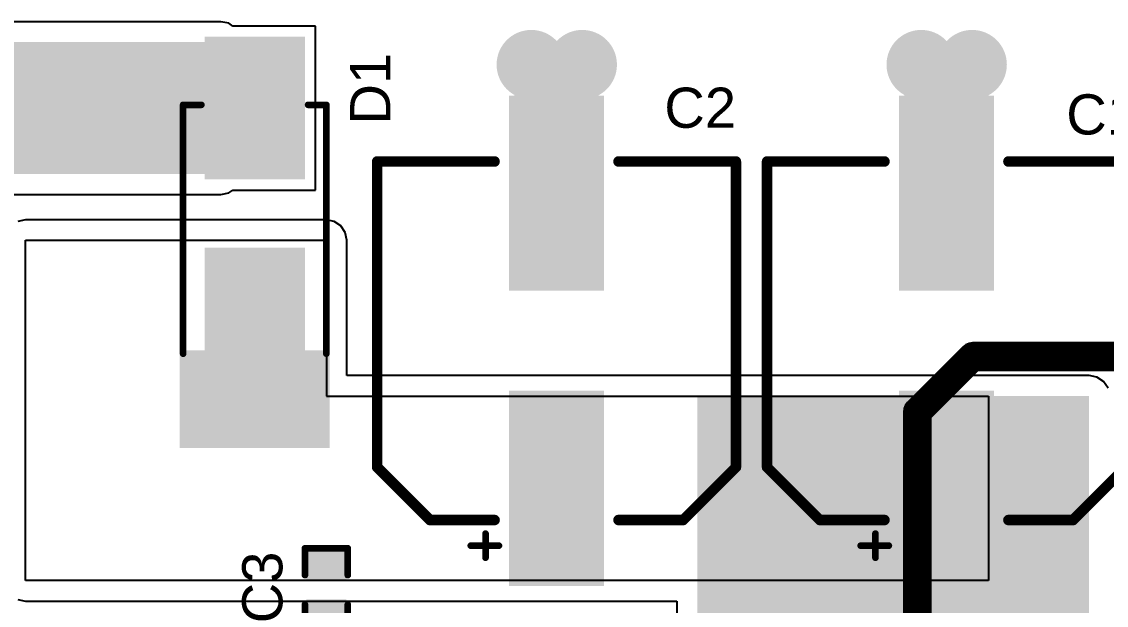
# Model space of a CAD drawing. Header units: inches. Extents: x -0.14 to 3.84, y -0.14 to 3.05.
# Drawn here: x 0.379 to 1.188, y 1.966 to 2.402 of the extents above; entities that cross this region are included whole.
import ezdxf

# ---------------------------------------------------------------- set-up
doc = ezdxf.new("R2010")
doc.units = ezdxf.units.IN
doc.header["$MEASUREMENT"] = 0
for name, color, linetype in [('Bottom Layer', 5, 'Continuous'), ('Bottom Solder', 6, 'Continuous'), ('Power Layer', 16, 'Continuous'), ('Top Layer', 1, 'Continuous'), ('Top Overlay', 2, 'Continuous'), ('Top Paste', 8, 'Continuous'), ('Top Solder', 216, 'Continuous'), ('Via Holes', 16, 'Continuous')]:
    doc.layers.add(name, color=color, linetype=linetype)
doc.styles.add('Arial', font='', dxfattribs={"height": 0.2})
doc.styles.get('Arial').set_extended_font_data('Arial')

# ---------------------------------------------------------------- blocks, each defined once
blk = doc.blocks.new('SMA_96')
at = {"layer": 'Top Layer'}
for points in [[(-0.12795, 0.03346), (-0.02953, 0.03346), (-0.02953, -0.03346), (-0.12795, -0.03346)], [(0.02953, 0.03346), (0.12795, 0.03346), (0.12795, -0.03346), (0.02953, -0.03346)]]:
    blk.add_hatch(color=1, dxfattribs=at).paths.add_polyline_path(points)
at = {"layer": 'Top Overlay'}
for points in [[(-0.175, -0.05597), (-0.12906, -0.05597), (-0.12906, 0.05598), (-0.175, 0.05598)], [(-0.12992, 0.03638), (-0.1022, 0.03638), (-0.1022, 0.05598), (-0.12992, 0.05598)], [(-0.12992, -0.05598), (-0.1022, -0.05598), (-0.1022, -0.03638), (-0.12992, -0.03638)]]:
    blk.add_hatch(color=2, dxfattribs=at).paths.add_polyline_path(points)
at = {"layer": 'Top Paste'}
for points in [[(-0.12795, 0.03346), (-0.02953, 0.03346), (-0.02953, -0.03346), (-0.12795, -0.03346)], [(0.02953, 0.03346), (0.12795, 0.03346), (0.12795, -0.03346), (0.02953, -0.03346)]]:
    blk.add_hatch(color=8, dxfattribs=at).paths.add_polyline_path(points)
at = {"layer": 'Top Solder'}
for points in [[(-0.13195, 0.03746), (-0.02553, 0.03746), (-0.02553, -0.03746), (-0.13195, -0.03746)], [(0.02553, 0.03746), (0.13195, 0.03746), (0.13195, -0.03746), (0.02553, -0.03746)]]:
    blk.add_hatch(color=216, dxfattribs=at).paths.add_polyline_path(points)
at = {"layer": 'Top Overlay'}
for points in [[(-0.10465, 0.05345, 0.005, 0.005, 0), (0.08115, 0.05345, 0.005, 0.005, 0)], [(0.08115, 0.05345, 0.005, 0.005, 0), (0.08115, 0.03985, 0.005, 0.005, 0)], [(0.08115, -0.03985, 0.005, 0.005, 0), (0.08115, -0.05345, 0.005, 0.005, 0)], [(-0.10465, -0.05345, 0.005, 0.005, 0), (0.08115, -0.05345, 0.005, 0.005, 0)]]:
    blk.add_lwpolyline(points, format="xyseb", dxfattribs=at)
for points in [[(-0.1059, 0.05345, 0.0025, 0.0025, 1), (-0.1034, 0.05345, 0.0025, 0.0025, 1)], [(0.0799, 0.05345, 0.0025, 0.0025, 1), (0.0824, 0.05345, 0.0025, 0.0025, 1)], [(0.0799, 0.05345, 0.0025, 0.0025, 1), (0.0824, 0.05345, 0.0025, 0.0025, 1)], [(0.0799, 0.03985, 0.0025, 0.0025, 1), (0.0824, 0.03985, 0.0025, 0.0025, 1)], [(0.0799, -0.03985, 0.0025, 0.0025, 1), (0.0824, -0.03985, 0.0025, 0.0025, 1)], [(-0.1059, -0.05345, 0.0025, 0.0025, 1), (-0.1034, -0.05345, 0.0025, 0.0025, 1)], [(0.0799, -0.05345, 0.0025, 0.0025, 1), (0.0824, -0.05345, 0.0025, 0.0025, 1)], [(0.0799, -0.05345, 0.0025, 0.0025, 1), (0.0824, -0.05345, 0.0025, 0.0025, 1)]]:
    blk.add_lwpolyline(points, format="xyseb", close=True, dxfattribs=at)
blk = doc.blocks.new('C___0402_163')
at = {"layer": 'Top Layer'}
for points in [[(-0.0275, -0.0125), (-0.0275, 0.0125), (-0.0095, 0.0125), (-0.0095, -0.0125)], [(0.0095, -0.0125), (0.0095, 0.0125), (0.0275, 0.0125), (0.0275, -0.0125)]]:
    blk.add_hatch(color=1, dxfattribs=at).paths.add_polyline_path(points)
at = {"layer": 'Top Paste'}
for points in [[(-0.0275, -0.0125), (-0.0275, 0.0125), (-0.0095, 0.0125), (-0.0095, -0.0125)], [(0.0095, -0.0125), (0.0095, 0.0125), (0.0275, 0.0125), (0.0275, -0.0125)]]:
    blk.add_hatch(color=8, dxfattribs=at).paths.add_polyline_path(points)
at = {"layer": 'Top Solder'}
for points in [[(-0.02986, -0.01486), (-0.02986, 0.01486), (-0.00714, 0.01486), (-0.00714, -0.01486)], [(0.00714, -0.01486), (0.00714, 0.01486), (0.02986, 0.01486), (0.02986, -0.01486)]]:
    blk.add_hatch(color=216, dxfattribs=at).paths.add_polyline_path(points)
at = {"layer": 'Top Overlay'}
for points in [[(-0.031, 0.016, 0.005, 0.005, 0), (-0.031, -0.016, 0.005, 0.005, 0)], [(-0.031, 0.016, 0.005, 0.005, 0), (-0.011, 0.016, 0.005, 0.005, 0)], [(0.011, 0.016, 0.005, 0.005, 0), (0.031, 0.016, 0.005, 0.005, 0)], [(0.031, 0.016, 0.005, 0.005, 0), (0.031, -0.016, 0.005, 0.005, 0)], [(-0.031, -0.016, 0.005, 0.005, 0), (-0.011, -0.016, 0.005, 0.005, 0)], [(0.011, -0.016, 0.005, 0.005, 0), (0.031, -0.016, 0.005, 0.005, 0)]]:
    blk.add_lwpolyline(points, format="xyseb", dxfattribs=at)
for points in [[(-0.03225, 0.016, 0.0025, 0.0025, 1), (-0.02975, 0.016, 0.0025, 0.0025, 1)], [(-0.03225, 0.016, 0.0025, 0.0025, 1), (-0.02975, 0.016, 0.0025, 0.0025, 1)], [(-0.01225, 0.016, 0.0025, 0.0025, 1), (-0.00975, 0.016, 0.0025, 0.0025, 1)], [(0.00975, 0.016, 0.0025, 0.0025, 1), (0.01225, 0.016, 0.0025, 0.0025, 1)], [(0.02975, 0.016, 0.0025, 0.0025, 1), (0.03225, 0.016, 0.0025, 0.0025, 1)], [(0.02975, 0.016, 0.0025, 0.0025, 1), (0.03225, 0.016, 0.0025, 0.0025, 1)], [(-0.03225, -0.016, 0.0025, 0.0025, 1), (-0.02975, -0.016, 0.0025, 0.0025, 1)], [(-0.03225, -0.016, 0.0025, 0.0025, 1), (-0.02975, -0.016, 0.0025, 0.0025, 1)], [(-0.01225, -0.016, 0.0025, 0.0025, 1), (-0.00975, -0.016, 0.0025, 0.0025, 1)], [(0.00975, -0.016, 0.0025, 0.0025, 1), (0.01225, -0.016, 0.0025, 0.0025, 1)], [(0.02975, -0.016, 0.0025, 0.0025, 1), (0.03225, -0.016, 0.0025, 0.0025, 1)], [(0.02975, -0.016, 0.0025, 0.0025, 1), (0.03225, -0.016, 0.0025, 0.0025, 1)]]:
    blk.add_lwpolyline(points, format="xyseb", close=True, dxfattribs=at)
blk = doc.blocks.new('25SVPF47M_164')
at = {"layer": 'Top Layer'}
for points in [[(-0.04134, -0.0315), (-0.17913, -0.0315), (-0.17913, 0.0315), (-0.04134, 0.0315)], [(0.17913, -0.0315), (0.04134, -0.0315), (0.04134, 0.0315), (0.17913, 0.0315)]]:
    blk.add_hatch(color=1, dxfattribs=at).paths.add_polyline_path(points)
at = {"layer": 'Top Paste'}
for points in [[(-0.04134, -0.0315), (-0.17913, -0.0315), (-0.17913, 0.0315), (-0.04134, 0.0315)], [(0.17913, -0.0315), (0.04134, -0.0315), (0.04134, 0.0315), (0.17913, 0.0315)]]:
    blk.add_hatch(color=8, dxfattribs=at).paths.add_polyline_path(points)
at = {"layer": 'Top Solder'}
for points in [[(-0.03734, -0.0355), (-0.18313, -0.0355), (-0.18313, 0.0355), (-0.03734, 0.0355)], [(0.18313, -0.0355), (0.03734, -0.0355), (0.03734, 0.0355), (0.18313, 0.0355)]]:
    blk.add_hatch(color=216, dxfattribs=at).paths.add_polyline_path(points)
at = {"layer": 'Top Overlay'}
for points in [[(-0.09449, 0.13386, 0.00787, 0.00787, 0), (-0.13386, 0.09449, 0.00787, 0.00787, 0)], [(-0.09449, 0.13386, 0.00787, 0.00787, 0), (0.13386, 0.13386, 0.00787, 0.00787, 0)], [(0.13386, 0.13386, 0.00787, 0.00787, 0), (0.13386, 0.04626, 0.00787, 0.00787, 0)], [(-0.13386, 0.09449, 0.00787, 0.00787, 0), (-0.13386, 0.04626, 0.00787, 0.00787, 0)], [(-0.153, 0.064, 0.005, 0.005, 0), (-0.153, 0.043, 0.005, 0.005, 0)], [(-0.162, 0.053, 0.005, 0.005, 0), (-0.144, 0.053, 0.005, 0.005, 0)], [(-0.13386, -0.04626, 0.00787, 0.00787, 0), (-0.13386, -0.09449, 0.00787, 0.00787, 0)], [(0.13386, -0.04626, 0.00787, 0.00787, 0), (0.13386, -0.13386, 0.00787, 0.00787, 0)], [(-0.13386, -0.09449, 0.00787, 0.00787, 0), (-0.09449, -0.13386, 0.00787, 0.00787, 0)], [(-0.09449, -0.13386, 0.00787, 0.00787, 0), (0.13386, -0.13386, 0.00787, 0.00787, 0)]]:
    blk.add_lwpolyline(points, format="xyseb", dxfattribs=at)
for points in [[(-0.09646, 0.13386, 0.00394, 0.00394, 1), (-0.09252, 0.13386, 0.00394, 0.00394, 1)], [(-0.09646, 0.13386, 0.00394, 0.00394, 1), (-0.09252, 0.13386, 0.00394, 0.00394, 1)], [(0.13189, 0.13386, 0.00394, 0.00394, 1), (0.13583, 0.13386, 0.00394, 0.00394, 1)], [(0.13189, 0.13386, 0.00394, 0.00394, 1), (0.13583, 0.13386, 0.00394, 0.00394, 1)], [(-0.13583, 0.09449, 0.00394, 0.00394, 1), (-0.13189, 0.09449, 0.00394, 0.00394, 1)], [(-0.13583, 0.09449, 0.00394, 0.00394, 1), (-0.13189, 0.09449, 0.00394, 0.00394, 1)], [(-0.15425, 0.064, 0.0025, 0.0025, 1), (-0.15175, 0.064, 0.0025, 0.0025, 1)], [(-0.16325, 0.053, 0.0025, 0.0025, 1), (-0.16075, 0.053, 0.0025, 0.0025, 1)], [(-0.14525, 0.053, 0.0025, 0.0025, 1), (-0.14275, 0.053, 0.0025, 0.0025, 1)], [(-0.13583, 0.04626, 0.00394, 0.00394, 1), (-0.13189, 0.04626, 0.00394, 0.00394, 1)], [(0.13189, 0.04626, 0.00394, 0.00394, 1), (0.13583, 0.04626, 0.00394, 0.00394, 1)], [(-0.15425, 0.043, 0.0025, 0.0025, 1), (-0.15175, 0.043, 0.0025, 0.0025, 1)], [(-0.13583, -0.04626, 0.00394, 0.00394, 1), (-0.13189, -0.04626, 0.00394, 0.00394, 1)], [(0.13189, -0.04626, 0.00394, 0.00394, 1), (0.13583, -0.04626, 0.00394, 0.00394, 1)], [(-0.13583, -0.09449, 0.00394, 0.00394, 1), (-0.13189, -0.09449, 0.00394, 0.00394, 1)], [(-0.13583, -0.09449, 0.00394, 0.00394, 1), (-0.13189, -0.09449, 0.00394, 0.00394, 1)], [(-0.09646, -0.13386, 0.00394, 0.00394, 1), (-0.09252, -0.13386, 0.00394, 0.00394, 1)], [(-0.09646, -0.13386, 0.00394, 0.00394, 1), (-0.09252, -0.13386, 0.00394, 0.00394, 1)], [(0.13189, -0.13386, 0.00394, 0.00394, 1), (0.13583, -0.13386, 0.00394, 0.00394, 1)], [(0.13189, -0.13386, 0.00394, 0.00394, 1), (0.13583, -0.13386, 0.00394, 0.00394, 1)]]:
    blk.add_lwpolyline(points, format="xyseb", close=True, dxfattribs=at)
blk = doc.blocks.new('25SVPF47M_165')
at = {"layer": 'Top Layer'}
for points in [[(-0.04134, -0.0315), (-0.17913, -0.0315), (-0.17913, 0.0315), (-0.04134, 0.0315)], [(0.17913, -0.0315), (0.04134, -0.0315), (0.04134, 0.0315), (0.17913, 0.0315)]]:
    blk.add_hatch(color=1, dxfattribs=at).paths.add_polyline_path(points)
at = {"layer": 'Top Paste'}
for points in [[(-0.04134, -0.0315), (-0.17913, -0.0315), (-0.17913, 0.0315), (-0.04134, 0.0315)], [(0.17913, -0.0315), (0.04134, -0.0315), (0.04134, 0.0315), (0.17913, 0.0315)]]:
    blk.add_hatch(color=8, dxfattribs=at).paths.add_polyline_path(points)
at = {"layer": 'Top Solder'}
for points in [[(-0.03734, -0.0355), (-0.18313, -0.0355), (-0.18313, 0.0355), (-0.03734, 0.0355)], [(0.18313, -0.0355), (0.03734, -0.0355), (0.03734, 0.0355), (0.18313, 0.0355)]]:
    blk.add_hatch(color=216, dxfattribs=at).paths.add_polyline_path(points)
at = {"layer": 'Top Overlay'}
for points in [[(-0.09449, 0.13386, 0.00787, 0.00787, 0), (-0.13386, 0.09449, 0.00787, 0.00787, 0)], [(-0.09449, 0.13386, 0.00787, 0.00787, 0), (0.13386, 0.13386, 0.00787, 0.00787, 0)], [(0.13386, 0.13386, 0.00787, 0.00787, 0), (0.13386, 0.04626, 0.00787, 0.00787, 0)], [(-0.13386, 0.09449, 0.00787, 0.00787, 0), (-0.13386, 0.04626, 0.00787, 0.00787, 0)], [(-0.153, 0.064, 0.005, 0.005, 0), (-0.153, 0.043, 0.005, 0.005, 0)], [(-0.162, 0.053, 0.005, 0.005, 0), (-0.144, 0.053, 0.005, 0.005, 0)], [(-0.13386, -0.04626, 0.00787, 0.00787, 0), (-0.13386, -0.09449, 0.00787, 0.00787, 0)], [(0.13386, -0.04626, 0.00787, 0.00787, 0), (0.13386, -0.13386, 0.00787, 0.00787, 0)], [(-0.13386, -0.09449, 0.00787, 0.00787, 0), (-0.09449, -0.13386, 0.00787, 0.00787, 0)], [(-0.09449, -0.13386, 0.00787, 0.00787, 0), (0.13386, -0.13386, 0.00787, 0.00787, 0)]]:
    blk.add_lwpolyline(points, format="xyseb", dxfattribs=at)
for points in [[(-0.09646, 0.13386, 0.00394, 0.00394, 1), (-0.09252, 0.13386, 0.00394, 0.00394, 1)], [(-0.09646, 0.13386, 0.00394, 0.00394, 1), (-0.09252, 0.13386, 0.00394, 0.00394, 1)], [(0.13189, 0.13386, 0.00394, 0.00394, 1), (0.13583, 0.13386, 0.00394, 0.00394, 1)], [(0.13189, 0.13386, 0.00394, 0.00394, 1), (0.13583, 0.13386, 0.00394, 0.00394, 1)], [(-0.13583, 0.09449, 0.00394, 0.00394, 1), (-0.13189, 0.09449, 0.00394, 0.00394, 1)], [(-0.13583, 0.09449, 0.00394, 0.00394, 1), (-0.13189, 0.09449, 0.00394, 0.00394, 1)], [(-0.15425, 0.064, 0.0025, 0.0025, 1), (-0.15175, 0.064, 0.0025, 0.0025, 1)], [(-0.16325, 0.053, 0.0025, 0.0025, 1), (-0.16075, 0.053, 0.0025, 0.0025, 1)], [(-0.14525, 0.053, 0.0025, 0.0025, 1), (-0.14275, 0.053, 0.0025, 0.0025, 1)], [(-0.13583, 0.04626, 0.00394, 0.00394, 1), (-0.13189, 0.04626, 0.00394, 0.00394, 1)], [(0.13189, 0.04626, 0.00394, 0.00394, 1), (0.13583, 0.04626, 0.00394, 0.00394, 1)], [(-0.15425, 0.043, 0.0025, 0.0025, 1), (-0.15175, 0.043, 0.0025, 0.0025, 1)], [(-0.13583, -0.04626, 0.00394, 0.00394, 1), (-0.13189, -0.04626, 0.00394, 0.00394, 1)], [(0.13189, -0.04626, 0.00394, 0.00394, 1), (0.13583, -0.04626, 0.00394, 0.00394, 1)], [(-0.13583, -0.09449, 0.00394, 0.00394, 1), (-0.13189, -0.09449, 0.00394, 0.00394, 1)], [(-0.13583, -0.09449, 0.00394, 0.00394, 1), (-0.13189, -0.09449, 0.00394, 0.00394, 1)], [(-0.09646, -0.13386, 0.00394, 0.00394, 1), (-0.09252, -0.13386, 0.00394, 0.00394, 1)], [(-0.09646, -0.13386, 0.00394, 0.00394, 1), (-0.09252, -0.13386, 0.00394, 0.00394, 1)], [(0.13189, -0.13386, 0.00394, 0.00394, 1), (0.13583, -0.13386, 0.00394, 0.00394, 1)], [(0.13189, -0.13386, 0.00394, 0.00394, 1), (0.13583, -0.13386, 0.00394, 0.00394, 1)]]:
    blk.add_lwpolyline(points, format="xyseb", close=True, dxfattribs=at)

msp = doc.modelspace()

# ---------------------------------------------------------------- hatches: boundary and pattern name
at = {"layer": 'Bottom Layer'}
h = msp.add_hatch(color=5, dxfattribs=at)
edge = h.paths.add_edge_path()
edge.add_arc((0.759, 2.37), 0.01181, 0, 360)
h = msp.add_hatch(color=5, dxfattribs=at)
edge = h.paths.add_edge_path()
edge.add_arc((0.797, 2.37), 0.01181, 0, 360)
h = msp.add_hatch(color=5, dxfattribs=at)
edge = h.paths.add_edge_path()
edge.add_arc((1.05, 2.37), 0.01181, 0, 360)
h = msp.add_hatch(color=5, dxfattribs=at)
edge = h.paths.add_edge_path()
edge.add_arc((1.088, 2.37), 0.01181, 0, 360)
at = {"layer": 'Bottom Solder'}
h = msp.add_hatch(color=6, dxfattribs=at)
edge = h.paths.add_edge_path()
edge.add_arc((0.759, 2.37), 0.01581, 0, 360)
h = msp.add_hatch(color=6, dxfattribs=at)
edge = h.paths.add_edge_path()
edge.add_arc((0.797, 2.37), 0.01581, 0, 360)
h = msp.add_hatch(color=6, dxfattribs=at)
edge = h.paths.add_edge_path()
edge.add_arc((1.05, 2.37), 0.01581, 0, 360)
h = msp.add_hatch(color=6, dxfattribs=at)
edge = h.paths.add_edge_path()
edge.add_arc((1.088, 2.37), 0.01581, 0, 360)
at = {"layer": 'Power Layer'}
h = msp.add_hatch(color=16, dxfattribs=at)
edge = h.paths.add_edge_path()
edge.add_arc((0.759, 2.37), 0.02591, 0, 360)
h = msp.add_hatch(color=16, dxfattribs=at)
edge = h.paths.add_edge_path()
edge.add_arc((0.797, 2.37), 0.02591, 0, 360)
h = msp.add_hatch(color=16, dxfattribs=at)
edge = h.paths.add_edge_path()
edge.add_arc((1.05, 2.37), 0.02591, 0, 360)
h = msp.add_hatch(color=16, dxfattribs=at)
edge = h.paths.add_edge_path()
edge.add_arc((1.088, 2.37), 0.02591, 0, 360)
at = {"layer": 'Top Layer'}
for points in [[(-0.07629, 2.28835), (0.52728, 2.28835), (0.52728, 2.38678), (-0.07629, 2.38678)], [(0.74634, 2.27406), (0.80933, 2.27406), (0.80933, 2.38427), (0.74634, 2.38427)], [(1.03734, 2.27406), (1.10033, 2.27406), (1.10033, 2.38427), (1.03734, 2.38427)], [(0.88301, 1.80282), (1.17533, 1.80282), (1.17533, 2.12249), (0.88301, 2.12249)]]:
    msp.add_hatch(color=1, dxfattribs=at).paths.add_polyline_path(points)
h = msp.add_hatch(color=1, dxfattribs=at)
edge = h.paths.add_edge_path()
edge.add_arc((0.759, 2.37), 0.01181, 0, 360)
h = msp.add_hatch(color=1, dxfattribs=at)
edge = h.paths.add_edge_path()
edge.add_arc((0.797, 2.37), 0.01181, 0, 360)
h = msp.add_hatch(color=1, dxfattribs=at)
edge = h.paths.add_edge_path()
edge.add_arc((1.05, 2.37), 0.01181, 0, 360)
h = msp.add_hatch(color=1, dxfattribs=at)
edge = h.paths.add_edge_path()
edge.add_arc((1.088, 2.37), 0.01181, 0, 360)
at = {"layer": 'Top Solder'}
h = msp.add_hatch(color=216, dxfattribs=at)
edge = h.paths.add_edge_path()
edge.add_arc((0.759, 2.37), 0.01581, 0, 360)
h = msp.add_hatch(color=216, dxfattribs=at)
edge = h.paths.add_edge_path()
edge.add_arc((0.797, 2.37), 0.01581, 0, 360)
h = msp.add_hatch(color=216, dxfattribs=at)
edge = h.paths.add_edge_path()
edge.add_arc((1.05, 2.37), 0.01581, 0, 360)
h = msp.add_hatch(color=216, dxfattribs=at)
edge = h.paths.add_edge_path()
edge.add_arc((1.088, 2.37), 0.01581, 0, 360)
at = {"layer": 'Via Holes'}
h = msp.add_hatch(color=7, dxfattribs=at)
edge = h.paths.add_edge_path()
edge.add_arc((0.759, 2.37), 0.00591, 0, 360)
h = msp.add_hatch(color=7, dxfattribs=at)
edge = h.paths.add_edge_path()
edge.add_arc((0.797, 2.37), 0.00591, 0, 360)
h = msp.add_hatch(color=7, dxfattribs=at)
edge = h.paths.add_edge_path()
edge.add_arc((1.05, 2.37), 0.00591, 0, 360)
h = msp.add_hatch(color=7, dxfattribs=at)
edge = h.paths.add_edge_path()
edge.add_arc((1.088, 2.37), 0.00591, 0, 360)

# ---------------------------------------------------------------- linework, layer by layer
at = {"layer": 'Power Layer'}
for p, q in [((1.08578, 2.16181), (1.08335, 2.16081)), ((1.08839, 2.16216), (1.08578, 2.16181)), ((1.64937, 2.16216), (1.08839, 2.16216)), ((1.08126, 2.1592), (1.03987, 2.11781)), ((1.08335, 2.16081), (1.08126, 2.1592)), ((1.05709, 2.1065), (1.09257, 2.14198)), ((1.09257, 2.14198), (1.64519, 2.14198)), ((1.03726, 2.11329), (1.03691, 2.11068)), ((1.03826, 2.11572), (1.03726, 2.11329)), ((1.03987, 2.11781), (1.03826, 2.11572)), ((1.03691, 2.11068), (1.03691, 1.84218)), ((1.05709, 1.838), (1.05709, 2.1065))]:
    msp.add_line(p, q, dxfattribs=at)
for points in [[(1.047, 2.11068, 0.02, 0.02, 0), (1.08839, 2.15207, 0.02, 0.02, 0)], [(1.08839, 2.15207, 0.02, 0.02, 0), (1.64937, 2.15207, 0.02, 0.02, 0)], [(1.047, 1.838, 0.02, 0.02, 0), (1.047, 2.11068, 0.02, 0.02, 0)]]:
    msp.add_lwpolyline(points, format="xyseb", dxfattribs=at)
for points in [[(1.08339, 2.15207, 0.01, 0.01, 1), (1.09339, 2.15207, 0.01, 0.01, 1)], [(1.08339, 2.15207, 0.01, 0.01, 1), (1.09339, 2.15207, 0.01, 0.01, 1)], [(1.042, 2.11068, 0.01, 0.01, 1), (1.052, 2.11068, 0.01, 0.01, 1)], [(1.042, 2.11068, 0.01, 0.01, 1), (1.052, 2.11068, 0.01, 0.01, 1)]]:
    msp.add_lwpolyline(points, format="xyseb", close=True, dxfattribs=at)
at = {"layer": 'Top Layer'}
for p, q in [((0.52728, 2.40207), (-0.07629, 2.40207)), ((0.53313, 2.40091), (0.52728, 2.40207)), ((0.53632, 2.39878), (0.53313, 2.40091)), ((0.59803, 2.39878), (0.53632, 2.39878)), ((0.59803, 2.27635), (0.59803, 2.39878)), ((0.53313, 2.27422), (0.53632, 2.27635)), ((0.53632, 2.27635), (0.59803, 2.27635)), ((-0.07629, 2.27306), (0.52728, 2.27306)), ((0.52728, 2.27306), (0.53313, 2.27422)), ((0.38157, 2.25413), (0.37571, 2.25297)), ((0.60602, 2.25413), (0.38157, 2.25413)), ((0.61187, 2.25297), (0.60602, 2.25413)), ((0.61683, 2.24965), (0.61187, 2.25297)), ((0.62015, 2.24469), (0.61683, 2.24965)), ((0.62131, 2.23884), (0.62015, 2.24469)), ((0.38157, 1.98469), (0.38157, 2.23884)), ((0.38157, 2.23884), (0.60602, 2.23884)), ((0.60602, 2.23884), (0.60602, 2.12249)), ((0.62131, 2.13778), (0.62131, 2.23884)), ((1.10033, 2.13778), (0.62131, 2.13778)), ((1.17533, 2.13778), (1.10033, 2.13778)), ((1.10033, 2.13778), (1.10033, 2.13778)), ((1.18118, 2.13661), (1.17533, 2.13778)), ((1.18615, 2.1333), (1.18118, 2.13661)), ((1.18946, 2.12834), (1.18615, 2.1333)), ((0.60602, 2.12249), (1.10033, 2.12249)), ((1.10033, 2.12249), (1.10033, 1.98469)), ((1.10033, 1.98469), (0.38157, 1.98469)), ((0.37571, 1.97056), (0.38157, 1.9694)), ((0.38157, 1.9694), (0.86772, 1.9694)), ((0.86772, 1.9694), (0.86772, 1.85973))]:
    msp.add_line(p, q, dxfattribs=at)

# ---------------------------------------------------------------- block references
at = {"rotation": 90}
for name, p in [('SMA_96', (0.55257, 2.25882)), ('25SVPF47M_164', (0.77783, 2.16382)), ('25SVPF47M_165', (1.06883, 2.16382)), ('C___0402_163', (0.60602, 1.97782))]:
    msp.add_blockref(name, p, dxfattribs=at)

# ---------------------------------------------------------------- texts
at = {"layer": 'Top Overlay', "style": 'Arial'}
for s, p in [('D1', (0.65374, 2.32525)), ('C3', (0.57322, 1.95283))]:
    msp.add_text(s, height=0.03, rotation=90, dxfattribs=at).set_placement(p)
for s, p in [('C2', (0.85824, 2.32283)), ('C1', (1.15824, 2.31783))]:
    msp.add_text(s, height=0.03, dxfattribs=at).set_placement(p)

doc.saveas('drawing.dxf')
